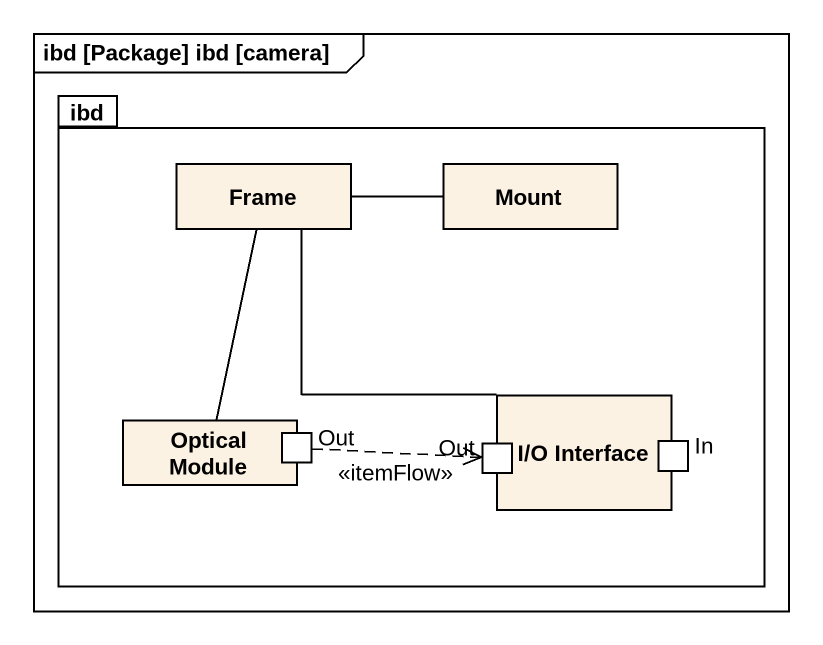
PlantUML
@startuml
mainframe ibd [Package] ibd [camera]
package ibd {
  rectangle "Frame" as Frame_
  rectangle Mount
  rectangle "I/O Interface" as I_O_Interface {
    port "Out" as Out_2
    port In
  }
  rectangle "Optical Module" as Optical_Module {
    port Out
  }
}
Frame_ -right- Mount
I_O_Interface -up- Frame_
Optical_Module -up- Frame_
Out .right.> Out_2 : <<itemFlow>>
@enduml
